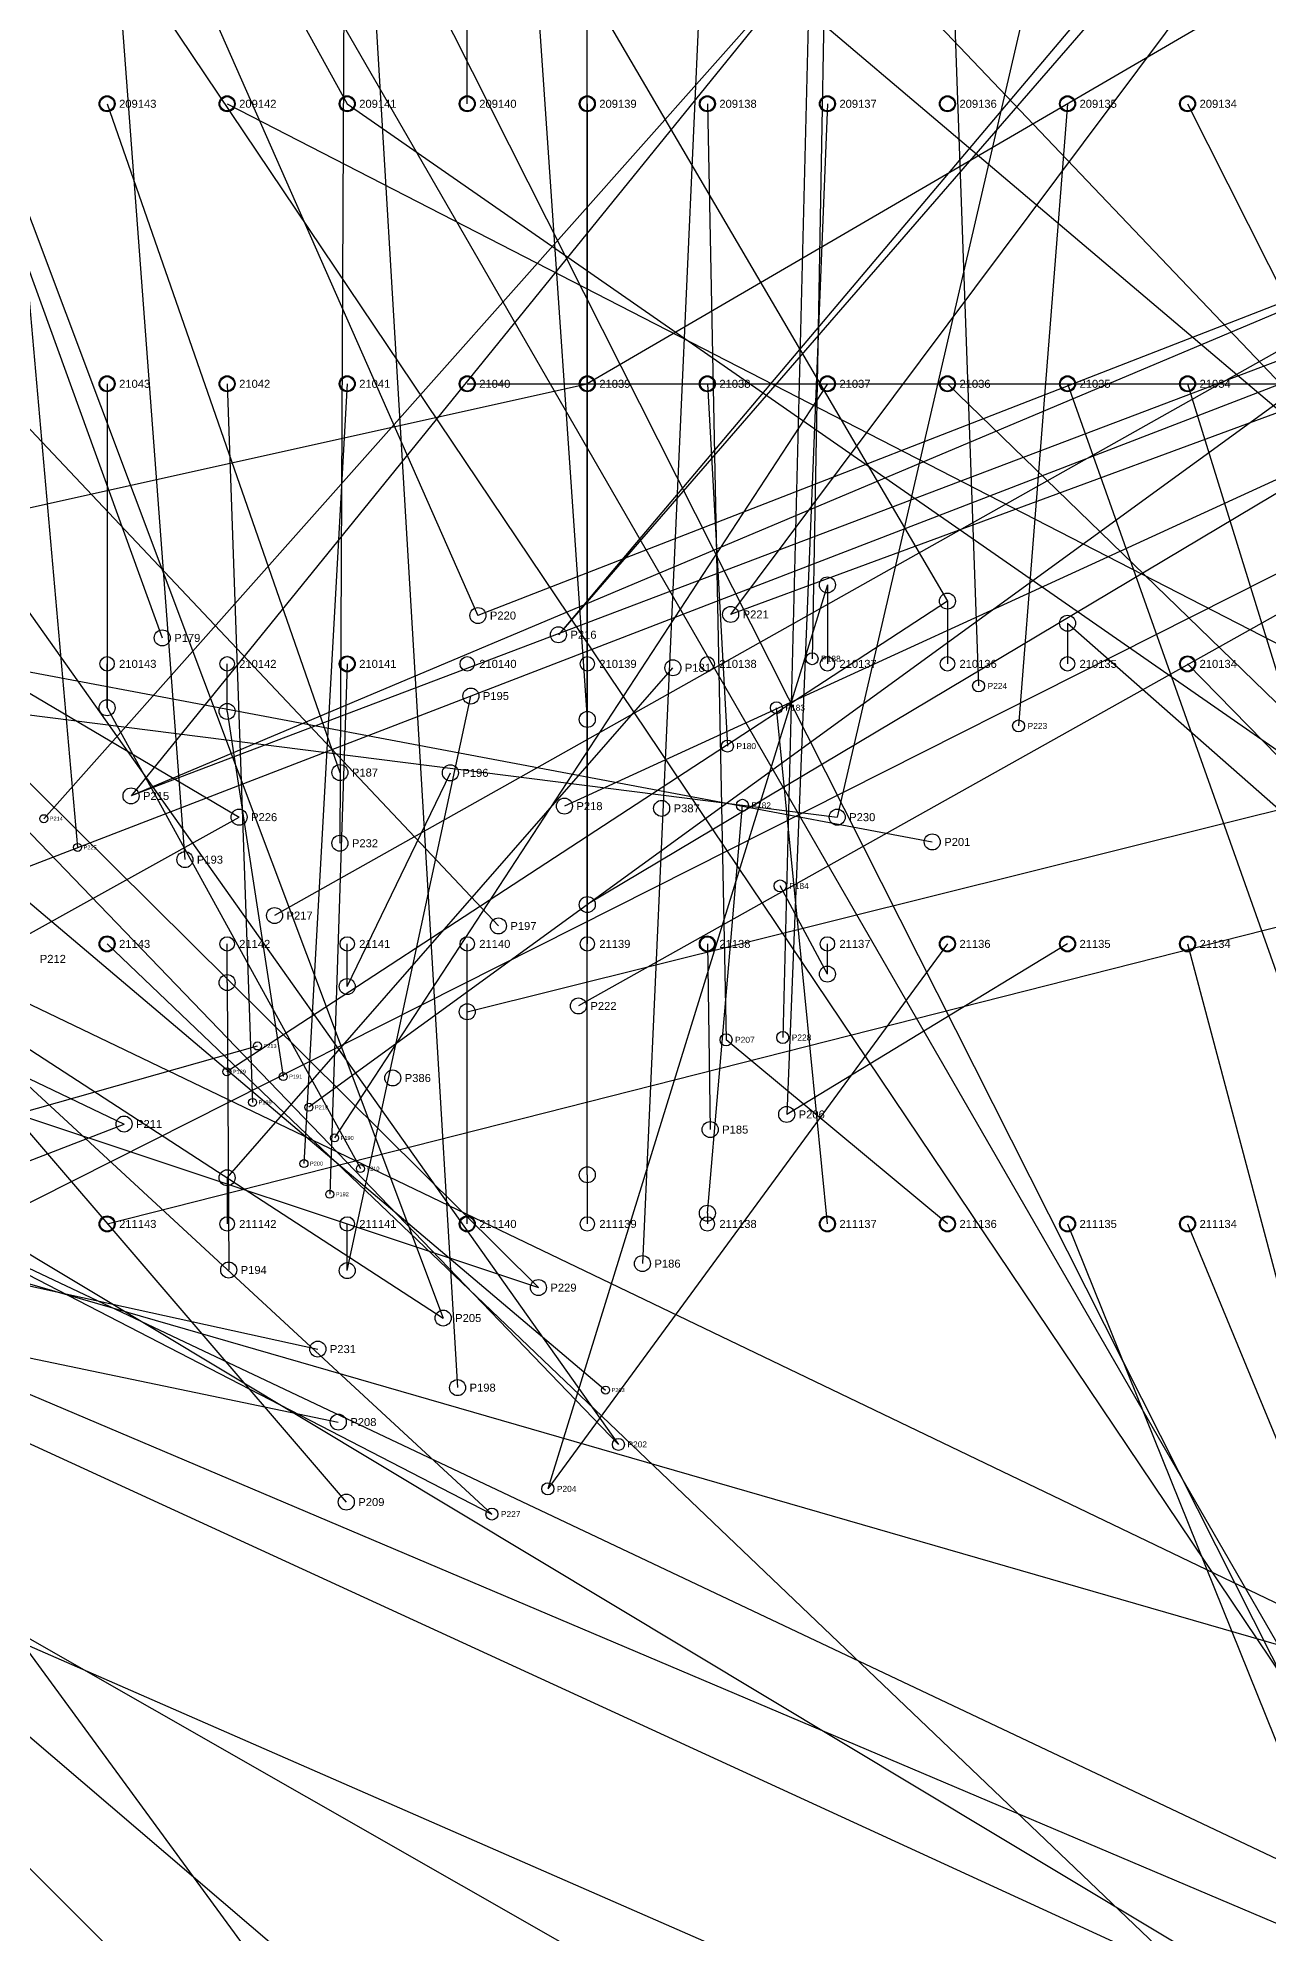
# Model space of a CAD drawing. Extents: x -5 to 376, y -217 to 241.
# Drawn here: x 181 to 220, y -1.6 to 58.5 of the extents above; entities that cross this region are included whole.
import ezdxf

# ---------------------------------------------------------------- set-up
doc = ezdxf.new("R2010")
doc.units = 0
for name, color, linetype in [('BOTTOM_PROBES', 1, 'CONTINUOUS'), ('BOTTOM_PROBES_LABEL', 12, 'CONTINUOUS'), ('BOTTOM_WIRES_BLACK', 250, 'CONTINUOUS'), ('BOTTOM_WIRES_BLUE', 5, 'CONTINUOUS'), ('BOTTOM_WIRES_RED', 10, 'CONTINUOUS'), ('FIXTURE_INTERFACE_PIN', 4, 'CONTINUOUS'), ('PIN_OFFSET_ARROW', 144, 'CONTINUOUS'), ('TESTER_INTERFACE_PIN', 144, 'CONTINUOUS'), ('TESTER_INTERFACE_PIN_LABEL', 144, 'CONTINUOUS')]:
    doc.layers.add(name, color=color, linetype=linetype)
doc.styles.get("Standard").update_dxf_attribs({"font": 'arial.ttf'})

msp = doc.modelspace()

# ---------------------------------------------------------------- linework, layer by layer
at = {"layer": 'BOTTOM_PROBES'}
for centre, radius in [((194.92976, 40.20566), 0.254), ((202.95108, 40.24122), 0.254), ((184.912, 39.49446), 0.254), ((197.485, 39.59606), 0.254), ((201.1172, 38.54704), 0.254), ((205.5368, 38.83406), 0.1905), ((194.70624, 37.65042), 0.254), ((210.82, 37.97046), 0.1905), ((204.40396, 37.27958), 0.1905), ((212.09, 36.70046), 0.1905), ((202.84948, 36.06038), 0.1905), ((190.5508, 35.22218), 0.254), ((194.056, 35.21202), 0.254), ((183.9214, 34.47796), 0.254), ((197.6755, 34.15538), 0.254), ((200.7616, 34.08426), 0.254), ((203.32446, 34.18078), 0.1905), ((181.1528, 33.7566), 0.127), ((187.3504, 33.80486), 0.254), ((206.33182, 33.80486), 0.254), ((190.5508, 32.97682), 0.254), ((209.34934, 33.01746), 0.254), ((182.22468, 32.84474), 0.127), ((185.63082, 32.45612), 0.254), ((204.52334, 31.62046), 0.1905), ((188.47562, 30.68066), 0.254), ((195.58, 30.35046), 0.254), ((198.12, 27.81046), 0.254), ((187.9346, 26.54046), 0.127), ((202.8063, 26.73604), 0.1905), ((204.60462, 26.8097), 0.1905), ((186.96178, 25.72258), 0.127), ((188.74994, 25.56764), 0.127), ((192.2272, 25.52446), 0.254), ((187.77966, 24.74976), 0.127), ((189.56782, 24.59482), 0.127), ((183.70042, 24.06396), 0.254), ((202.30084, 23.88616), 0.254), ((204.72908, 24.36876), 0.254), ((190.38316, 23.622), 0.127), ((189.41034, 22.80666), 0.127), ((191.20104, 22.64918), 0.127), ((190.22822, 21.83384), 0.127), ((200.152, 19.63166), 0.254), ((187.0202, 19.42846), 0.254), ((196.85, 18.86966), 0.254), ((193.8274, 17.90446), 0.254), ((189.84976, 16.91894), 0.254), ((194.2846, 15.69466), 0.254), ((198.9836, 15.61846), 0.127), ((190.5, 14.60246), 0.254), ((199.39, 13.89126), 0.1905), ((197.14972, 12.48156), 0.1905), ((190.754, 12.06246), 0.254), ((195.37426, 11.68146), 0.1905)]:
    msp.add_circle(centre, radius, dxfattribs=at)
at = {"layer": 'BOTTOM_WIRES_BLACK'}
for p, q in [((339.37194, 207.5815), (197.485, 39.59606)), ((343.18194, 207.5815), (197.485, 39.59606)), ((327.94194, 207.5815), (202.95108, 40.24122)), ((145.06194, 118.6815), (236.47654, -17.32026)), ((152.68194, 118.6815), (236.47654, 30.68066)), ((160.30194, 118.6815), (194.92976, 40.20566)), ((343.18194, 100.9015), (197.6755, 34.15538)), ((297.46194, 92.0115), (188.47562, 30.68066)), ((282.22194, 92.0115), (189.56782, 24.59482)), ((194.59194, 92.0115), (198.40194, 36.9062)), ((327.94194, 92.0115), (194.92976, 40.20566)), ((312.70194, 92.0115), (198.12, 27.81046)), ((274.60194, 92.0115), (198.40194, 47.5615)), ((343.18194, 92.0115), (202.95108, 40.24122)), ((270.79194, 74.2315), (198.40194, 31.02864)), ((194.59194, 56.4515), (194.59194, 65.3415)), ((198.40194, 47.5615), (198.40194, 65.3415)), ((198.40194, 31.02864), (198.40194, 65.3415)), ((198.40194, 65.3415), (282.22194, -5.7785)), ((198.40194, 36.9062), (198.40194, 56.4515)), ((198.40194, 56.4515), (198.40194, 31.02864)), ((198.40194, 22.45106), (198.40194, 56.4515)), ((118.39194, 29.7815), (198.40194, 47.5615)), ((194.59194, 27.62504), (274.60194, 47.5615)), ((194.59194, 47.5615), (274.60194, 47.5615)), ((297.46194, -50.2285), (146.92884, 40.20566)), ((343.18194, -50.2285), (154.95016, 40.24122)), ((327.94194, -50.2285), (149.67458, 34.15538)), ((282.22194, -50.2285), (140.4747, 30.68066)), ((327.94194, -23.5585), (150.11908, 27.81046)), ((194.59194, 20.8915), (194.59194, 27.62504)), ((312.70194, -50.2285), (141.5669, 24.59482))]:
    msp.add_line(p, q, dxfattribs=at)
at = {"layer": 'BOTTOM_WIRES_BLUE'}
for p, q in [((156.49194, 118.6815), (190.78194, 56.4515)), ((164.11194, 118.6815), (209.83194, 40.66286)), ((190.78194, 83.1215), (190.5508, 32.97682)), ((206.02194, 83.1215), (204.60462, 26.8097)), ((190.78194, 74.2315), (194.2846, 15.69466)), ((175.54194, 65.3415), (184.912, 39.49446)), ((179.35194, 65.3415), (182.22468, 32.84474)), ((183.16194, 65.3415), (185.63082, 32.45612)), ((186.97194, 65.3415), (233.63174, -15.5448)), ((190.78194, 65.3415), (234.9627, -22.27834)), ((202.21194, 65.3415), (200.152, 19.63166)), ((206.02194, 65.3415), (205.5368, 38.83406)), ((213.64194, 65.3415), (206.33182, 33.80486)), ((209.83194, 65.3415), (210.82, 37.97046)), ((179.35194, 56.4515), (193.8274, 17.90446)), ((183.16194, 56.4515), (190.5508, 35.22218)), ((186.97194, 56.4515), (233.63174, 32.45612)), ((190.78194, 56.4515), (234.9627, 25.72258)), ((202.21194, 56.4515), (202.8063, 26.73604)), ((206.02194, 56.4515), (204.72908, 24.36876)), ((213.64194, 56.4515), (212.09, 36.70046)), ((217.45194, 56.4515), (238.50092, 14.60246)), ((160.30194, 47.5615), (190.754, 12.06246)), ((164.11194, 47.5615), (187.3504, 33.80486)), ((167.92194, 47.5615), (196.85, 18.86966)), ((175.54194, 47.5615), (199.39, 13.89126)), ((179.35194, 47.5615), (195.58, 30.35046)), ((183.16194, 47.5615), (183.16194, 37.27704)), ((186.97194, 47.5615), (187.77966, 24.74976)), ((190.78194, 47.5615), (189.41034, 22.80666)), ((206.02194, 47.5615), (190.38316, 23.622)), ((202.21194, 47.5615), (202.84948, 36.06038)), ((209.83194, 47.5615), (228.64572, 29.30652)), ((213.64194, 47.5615), (243.37518, -36.31946)), ((217.45194, 47.5615), (243.37518, -36.31946)), ((206.02194, 41.17848), (197.14972, 12.48156)), ((164.11194, 40.57904), (195.37426, 11.68146)), ((209.83194, 40.66286), (186.96178, 25.72258)), ((213.64194, 39.96182), (231.70134, 24.06396)), ((209.83194, -32.4485), (157.53588, 38.83406)), ((167.92194, 38.6715), (206.33182, 33.80486)), ((171.73194, 38.6715), (198.9836, 15.61846)), ((175.54194, 38.6715), (199.39, 13.89126)), ((179.35194, 38.6715), (209.34934, 33.01746)), ((186.97194, 22.35708), (201.1172, 38.54704)), ((190.78194, 38.6715), (190.22822, 21.83384)), ((217.45194, 38.6715), (231.70134, 24.06396)), ((190.78194, 19.40814), (194.70624, 37.65042)), ((183.16194, 37.27704), (191.20104, 22.64918)), ((186.97194, 37.16274), (188.74994, 25.56764)), ((206.02194, 20.8915), (204.40396, 37.27958)), ((190.78194, 28.42768), (194.056, 35.21202)), ((164.11194, 20.8915), (187.3504, 33.80486)), ((202.21194, 21.23186), (203.32446, 34.18078)), ((183.16194, 20.8915), (230.2256, 32.84474)), ((206.02194, 28.82138), (204.52334, 31.62046)), ((160.30194, 29.7815), (195.37426, 11.68146)), ((164.11194, 29.7815), (196.85, 18.86966)), ((171.73194, 29.7815), (183.70042, 24.06396)), ((175.54194, 29.7815), (193.8274, 17.90446)), ((183.16194, 29.7815), (230.2256, -15.15618)), ((209.83194, 29.7815), (197.14972, 12.48156)), ((202.21194, 29.7815), (202.30084, 23.88616)), ((213.64194, 29.7815), (204.72908, 24.36876)), ((217.45194, 29.7815), (231.70134, -23.93696)), ((186.97194, 28.55214), (187.0202, 19.42846)), ((213.64194, -23.5585), (154.80538, 26.73604)), ((167.92194, 20.8915), (187.9346, 26.54046)), ((209.83194, 20.8915), (202.8063, 26.73604)), ((213.64194, -32.4485), (156.72816, 24.36876)), ((175.54194, 20.8915), (183.70042, 24.06396)), ((160.30194, 20.8915), (190.5, 14.60246)), ((171.73194, 20.8915), (189.84976, 16.91894)), ((213.64194, 20.8915), (231.70134, -23.93696)), ((217.45194, 20.8915), (238.18342, -29.35986))]:
    msp.add_line(p, q, dxfattribs=at)
at = {"layer": 'BOTTOM_WIRES_RED'}
for p, q in [((335.56194, 207.5815), (181.1528, 33.7566)), ((324.13194, 207.5815), (183.9214, 34.47796)), ((179.35194, 20.8915), (320.32194, 92.0115)), ((179.35194, 31.72968), (335.56194, 92.0115)), ((320.32194, 92.0115), (183.9214, 34.47796)), ((335.56194, 92.0115), (183.9214, 34.47796)), ((320.32194, -50.2285), (135.92048, 34.47796)), ((335.56194, -50.2285), (135.92048, 34.47796))]:
    msp.add_line(p, q, dxfattribs=at)
at = {"layer": 'FIXTURE_INTERFACE_PIN'}
for centre in [(183.16194, 56.4515), (186.97194, 56.4515), (190.78194, 56.4515), (194.59194, 56.4515), (198.40194, 56.4515), (202.21194, 56.4515), (206.02194, 56.4515), (209.83194, 56.4515), (213.64194, 56.4515), (217.45194, 56.4515), (183.16194, 47.5615), (186.97194, 47.5615), (190.78194, 47.5615), (194.59194, 47.5615), (198.40194, 47.5615), (202.21194, 47.5615), (206.02194, 47.5615), (209.83194, 47.5615), (213.64194, 47.5615), (217.45194, 47.5615), (206.02194, 41.17848), (209.83194, 40.66286), (213.64194, 39.96182), (190.78194, 38.6715), (217.45194, 38.6715), (183.16194, 37.27704), (186.97194, 37.16274), (198.40194, 36.9062), (198.40194, 31.02864), (183.16194, 29.7815), (202.21194, 29.7815), (209.83194, 29.7815), (213.64194, 29.7815), (217.45194, 29.7815), (206.02194, 28.82138), (186.97194, 28.55214), (190.78194, 28.42768), (194.59194, 27.62504), (186.97194, 22.35708), (198.40194, 22.45106), (183.16194, 20.8915), (194.59194, 20.8915), (202.21194, 21.23186), (206.02194, 20.8915), (209.83194, 20.8915), (213.64194, 20.8915), (217.45194, 20.8915), (190.78194, 19.40814)]:
    msp.add_circle(centre, 0.254, dxfattribs=at)
at = {"layer": 'PIN_OFFSET_ARROW'}
for p, q in [((206.02194, 41.17848), (206.02194, 38.6715)), ((209.83194, 40.66286), (209.83194, 38.6715)), ((213.64194, 39.96182), (213.64194, 38.6715)), ((183.16194, 37.27704), (183.16194, 38.6715)), ((186.97194, 37.16274), (186.97194, 38.6715)), ((198.40194, 36.9062), (198.40194, 38.6715)), ((198.40194, 31.02864), (198.40194, 29.7815)), ((186.97194, 28.55214), (186.97194, 29.7815)), ((190.78194, 28.42768), (190.78194, 29.7815)), ((194.59194, 27.62504), (194.59194, 29.7815)), ((206.02194, 28.82138), (206.02194, 29.7815)), ((186.97194, 22.35708), (186.97194, 20.8915)), ((198.40194, 22.45106), (198.40194, 20.8915)), ((202.21194, 21.23186), (202.21194, 20.8915)), ((190.78194, 19.40814), (190.78194, 20.8915))]:
    msp.add_line(p, q, dxfattribs=at)
at = {"layer": 'TESTER_INTERFACE_PIN'}
for centre in [(183.16194, 56.4515), (186.97194, 56.4515), (190.78194, 56.4515), (194.59194, 56.4515), (198.40194, 56.4515), (202.21194, 56.4515), (206.02194, 56.4515), (209.83194, 56.4515), (213.64194, 56.4515), (217.45194, 56.4515), (183.16194, 47.5615), (186.97194, 47.5615), (190.78194, 47.5615), (194.59194, 47.5615), (198.40194, 47.5615), (202.21194, 47.5615), (206.02194, 47.5615), (209.83194, 47.5615), (213.64194, 47.5615), (217.45194, 47.5615), (183.16194, 38.6715), (186.97194, 38.6715), (190.78194, 38.6715), (194.59194, 38.6715), (198.40194, 38.6715), (202.21194, 38.6715), (206.02194, 38.6715), (209.83194, 38.6715), (213.64194, 38.6715), (217.45194, 38.6715), (183.16194, 29.7815), (186.97194, 29.7815), (190.78194, 29.7815), (194.59194, 29.7815), (198.40194, 29.7815), (202.21194, 29.7815), (206.02194, 29.7815), (209.83194, 29.7815), (213.64194, 29.7815), (217.45194, 29.7815), (183.16194, 20.8915), (186.97194, 20.8915), (190.78194, 20.8915), (194.59194, 20.8915), (198.40194, 20.8915), (202.21194, 20.8915), (206.02194, 20.8915), (209.83194, 20.8915), (213.64194, 20.8915), (217.45194, 20.8915)]:
    msp.add_circle(centre, 0.2286, dxfattribs=at)

# ---------------------------------------------------------------- texts
at = {"layer": 'BOTTOM_PROBES_LABEL'}
for s, height, p in [('P220', 0.254, (195.31076, 40.07866)), ('P221', 0.254, (203.33208, 40.11422)), ('P216', 0.254, (197.866, 39.46906)), ('P179', 0.254, (185.293, 39.36746)), ('P181', 0.254, (201.4982, 38.42004)), ('P188', 0.1905, (205.82255, 38.73881)), ('P224', 0.1905, (211.10575, 37.87521)), ('P195', 0.254, (195.08724, 37.52342)), ('P183', 0.1905, (204.68971, 37.18433)), ('P223', 0.1905, (212.37575, 36.60521)), ('P180', 0.1905, (203.13523, 35.96513)), ('P187', 0.254, (190.9318, 35.09518)), ('P196', 0.254, (194.437, 35.08502)), ('P215', 0.254, (184.3024, 34.35096)), ('P214', 0.127, (181.3433, 33.6931)), ('P226', 0.254, (187.7314, 33.67786)), ('P218', 0.254, (198.0565, 34.02838)), ('P387', 0.254, (201.1426, 33.95726)), ('P182', 0.1905, (203.61021, 34.08553)), ('P230', 0.254, (206.71282, 33.67786)), ('P232', 0.254, (190.9318, 32.84982)), ('P201', 0.254, (209.73034, 32.89046)), ('P225', 0.127, (182.41518, 32.78124)), ('P193', 0.254, (186.01182, 32.32912)), ('P184', 0.1905, (204.80909, 31.52521)), ('P217', 0.254, (188.85662, 30.55366)), ('P197', 0.254, (195.961, 30.22346)), ('P212', 0.254, (181.0258, 29.17952)), ('P222', 0.254, (198.501, 27.68346)), ('P213', 0.127, (188.1251, 26.47696)), ('P207', 0.1905, (203.09205, 26.64079)), ('P228', 0.1905, (204.89037, 26.71445)), ('P189', 0.127, (187.15228, 25.65908)), ('P191', 0.127, (188.94044, 25.50414)), ('P386', 0.254, (192.6082, 25.39746)), ('P199', 0.127, (187.97016, 24.68626)), ('P211', 0.254, (184.08142, 23.93696)), ('P219', 0.127, (189.75832, 24.53132)), ('P206', 0.254, (205.11008, 24.24176)), ('P190', 0.127, (190.57366, 23.5585)), ('P185', 0.254, (202.68184, 23.75916)), ('P200', 0.127, (189.60084, 22.74316)), ('P210', 0.127, (191.39154, 22.58568)), ('P192', 0.127, (190.41872, 21.77034)), ('P194', 0.254, (187.4012, 19.30146)), ('P186', 0.254, (200.533, 19.50466)), ('P229', 0.254, (197.231, 18.74266)), ('P205', 0.254, (194.2084, 17.77746)), ('P231', 0.254, (190.23076, 16.79194)), ('P198', 0.254, (194.6656, 15.56766)), ('P203', 0.127, (199.1741, 15.55496)), ('P208', 0.254, (190.881, 14.47546)), ('P202', 0.1905, (199.67575, 13.79601)), ('P209', 0.254, (191.135, 11.93546)), ('P204', 0.1905, (197.43547, 12.38631)), ('P227', 0.1905, (195.66001, 11.58621))]:
    msp.add_text(s, height=height, dxfattribs=at).set_placement(p)
at = {"layer": 'TESTER_INTERFACE_PIN_LABEL'}
for s, p in [('209143', (183.54294, 56.3245)), ('209142', (187.35294, 56.3245)), ('209141', (191.16294, 56.3245)), ('209140', (194.97294, 56.3245)), ('209139', (198.78294, 56.3245)), ('209138', (202.59294, 56.3245)), ('209137', (206.40294, 56.3245)), ('209136', (210.21294, 56.3245)), ('209135', (214.02294, 56.3245)), ('209134', (217.83294, 56.3245)), ('21043', (183.54294, 47.4345)), ('21042', (187.35294, 47.4345)), ('21041', (191.16294, 47.4345)), ('21040', (194.97294, 47.4345)), ('21039', (198.78294, 47.4345)), ('21038', (202.59294, 47.4345)), ('21037', (206.40294, 47.4345)), ('21036', (210.21294, 47.4345)), ('21035', (214.02294, 47.4345)), ('21034', (217.83294, 47.4345)), ('210143', (183.54294, 38.5445)), ('210142', (187.35294, 38.5445)), ('210141', (191.16294, 38.5445)), ('210140', (194.97294, 38.5445)), ('210139', (198.78294, 38.5445)), ('210138', (202.59294, 38.5445)), ('210137', (206.40294, 38.5445)), ('210136', (210.21294, 38.5445)), ('210135', (214.02294, 38.5445)), ('210134', (217.83294, 38.5445)), ('21143', (183.54294, 29.6545)), ('21142', (187.35294, 29.6545)), ('21141', (191.16294, 29.6545)), ('21140', (194.97294, 29.6545)), ('21139', (198.78294, 29.6545)), ('21138', (202.59294, 29.6545)), ('21137', (206.40294, 29.6545)), ('21136', (210.21294, 29.6545)), ('21135', (214.02294, 29.6545)), ('21134', (217.83294, 29.6545)), ('211143', (183.54294, 20.7645)), ('211142', (187.35294, 20.7645)), ('211141', (191.16294, 20.7645)), ('211140', (194.97294, 20.7645)), ('211139', (198.78294, 20.7645)), ('211138', (202.59294, 20.7645)), ('211137', (206.40294, 20.7645)), ('211136', (210.21294, 20.7645)), ('211135', (214.02294, 20.7645)), ('211134', (217.83294, 20.7645))]:
    msp.add_text(s, height=0.254, dxfattribs=at).set_placement(p)

doc.saveas('drawing.dxf')
